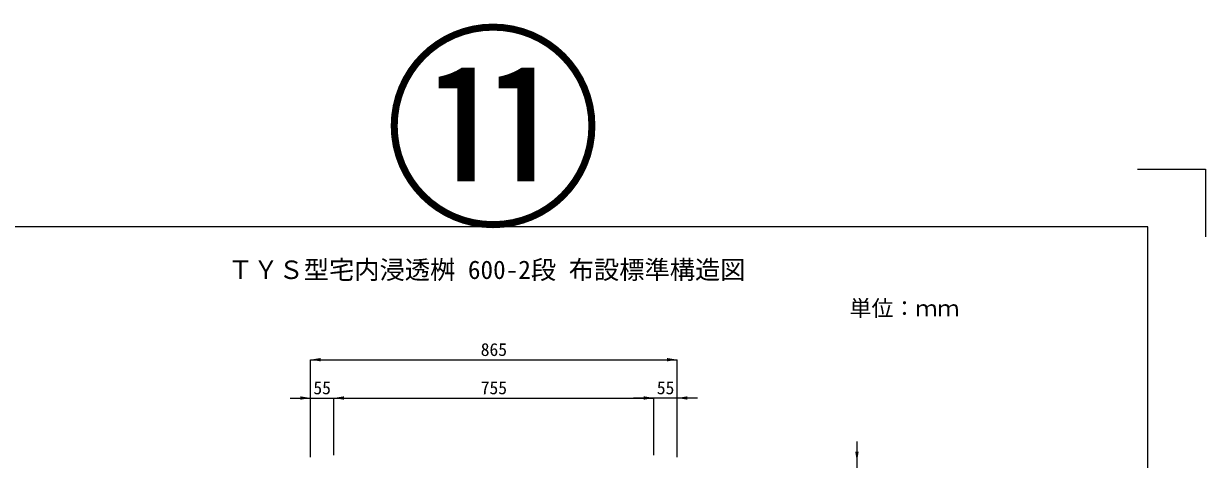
# Model space of a CAD drawing. Units: millimetres at full size; some dimension numbers follow another scale. Extents: x 40781 to 122968, y -21714 to -2620.
# Drawn here: x 74442 to 77229, y -10670 to -9642 of the extents above; entities that cross this region are included whole.
import ezdxf
from ezdxf.enums import TextEntityAlignment as Align

# ---------------------------------------------------------------- set-up
doc = ezdxf.new("R2010")
doc.units = ezdxf.units.MM
doc.header["$LTSCALE"] = 18
for name, color, linetype, lineweight in [('0_2', 7, 'Continuous', 9), ('Defpoints_3', 7, 'Continuous', 13), ('寸法線', 7, 'Continuous', 9), ('枠', 5, 'Continuous', 25)]:
    doc.layers.add(name, color=color, linetype=linetype, lineweight=lineweight)
doc.layers.add('図面№', color=6, linetype='Continuous')
doc.styles.add('ＭＳ ゴシック', font='')
doc.styles.get('ＭＳ ゴシック').set_extended_font_data('MS Gothic')

# ---------------------------------------------------------------- blocks, each defined once
blk = doc.blocks.new('filled_arrow')
at = {"color": 0, "linetype": 'Continuous', "lineweight": -2}
blk.add_solid([(7.5, 1.25), (0, 0), (7.5, -1.25)], dxfattribs=at)

msp = doc.modelspace()

# ---------------------------------------------------------------- linework, layer by layer
at = {"layer": 'Defpoints_3'}
for p, q in [((77069.18, -9985.31), (77229.18, -9985.31)), ((77229.18, -9985.31), (77229.18, -10145.31))]:
    msp.add_line(p, q, dxfattribs=at)
at = {"layer": '寸法線'}
for p, q in [((75118.6, -10435.17), (75983.6, -10435.17)), ((75118.6, -10665.44), (75118.6, -10435.17)), ((75983.6, -10665.44), (75983.6, -10435.17)), ((75070.6, -10525.59), (75221.6, -10525.59)), ((75118.6, -10665.44), (75118.6, -10525.59)), ((75173.6, -10660.44), (75173.6, -10525.59)), ((75173.6, -10525.59), (75928.6, -10525.59)), ((75173.6, -10660.44), (75173.6, -10525.59)), ((76031.6, -10525.59), (75880.6, -10525.59)), ((75928.6, -10660.44), (75928.6, -10525.59)), ((75928.6, -10660.44), (75928.6, -10525.59)), ((75983.6, -10665.44), (75983.6, -10525.59)), ((76407.39, -10628.44), (76407.39, -10783.44))]:
    msp.add_line(p, q, dxfattribs=at)
at = {"layer": '枠'}
for p, q in [((77093.18, -10121.31), (74005.18, -10121.31)), ((77093.18, -14601.31), (77093.18, -10121.31))]:
    msp.add_line(p, q, dxfattribs=at)

# ---------------------------------------------------------------- block references
at = {"layer": '寸法線', "xscale": 3.2, "yscale": 3.2}
for p in [(75118.6, -10435.17), (75173.6, -10525.59), (75173.6, -10525.59), (75983.6, -10525.59)]:
    msp.add_blockref('filled_arrow', p, dxfattribs=at)
for p, rotation in [((75983.6, -10435.17), 180), ((75118.6, -10525.59), 180), ((75928.6, -10525.59), 180), ((75928.6, -10525.59), 180), ((76407.39, -10676.44), 90)]:
    msp.add_blockref('filled_arrow', p, dxfattribs=dict(at, rotation=rotation))

# ---------------------------------------------------------------- texts
at = {"layer": '0_2', "style": 'ＭＳ ゴシック'}
msp.add_text('ＴＹＳ型宅内浸透桝 600-2段 布設標準構造図 ', height=43.67, dxfattribs=at).set_placement((75549.18, -10201.05), align=Align.TOP_CENTER)
at = {"layer": '図面№', "style": 'ＭＳ ゴシック'}
msp.add_text('⑪', height=379.8, dxfattribs=at).set_placement((75549.18, -10194.14), align=Align.BOTTOM_CENTER)
at = {"layer": '寸法線', "style": 'ＭＳ ゴシック'}
msp.add_text('単位：ｍｍ', height=37.98, dxfattribs=at).set_placement((76390.02, -10344.09), align=Align.BOTTOM_LEFT)
for s, p in [('865', (75551.1, -10411.17)), ('55', (75146.1, -10501.59)), ('755', (75551.1, -10501.59)), ('55', (75956.1, -10501.59))]:
    msp.add_text(s, height=30.38, dxfattribs=at).set_placement(p, align=Align.MIDDLE_CENTER)

doc.saveas('drawing.dxf')
